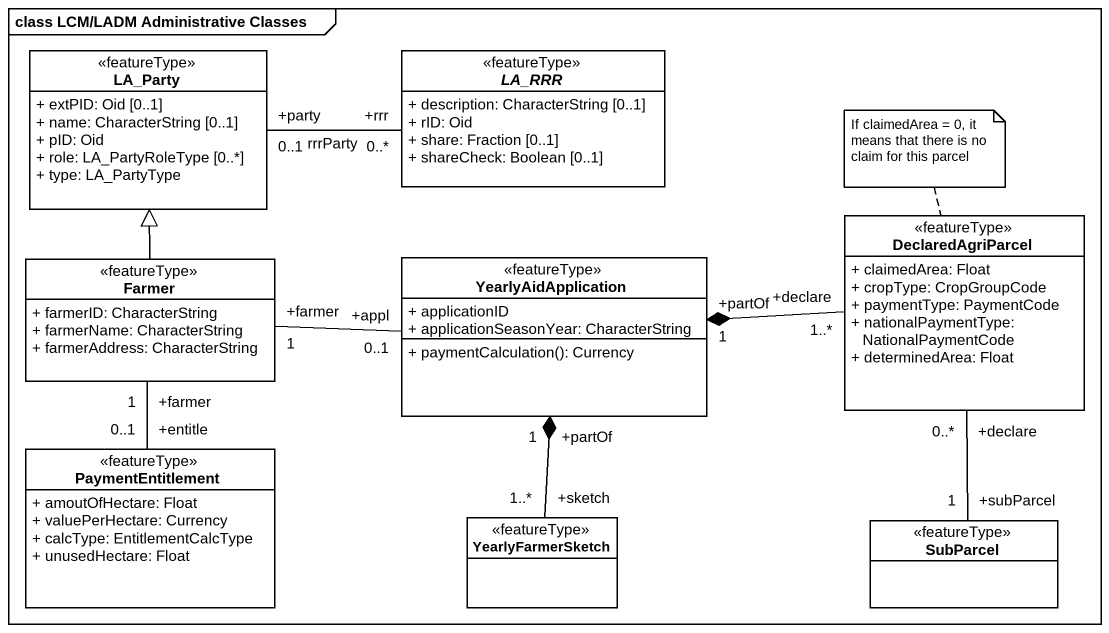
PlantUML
@startuml
mainframe class LCM/LADM Administrative Classes
hide circle
hide empty members
skinparam classAttributeIconSize 0
class LA_Party <<featureType>> #FFFFFF {
  + extPID: Oid [0..1]
  + name: CharacterString [0..1]
  + pID: Oid
  + role: LA_PartyRoleType [0..*]
  + type: LA_PartyType
}
abstract class LA_RRR <<featureType>> #FFFFFF {
  + description: CharacterString [0..1]
  + rID: Oid
  + share: Fraction [0..1]
  + shareCheck: Boolean [0..1]
}
class Farmer <<featureType>> #FFFFFF {
  + farmerID: CharacterString
  + farmerName: CharacterString
  + farmerAddress: CharacterString
}
class YearlyAidApplication <<featureType>> #FFFFFF {
  + applicationID
  + applicationSeasonYear: CharacterString
  + paymentCalculation(): Currency
}
class DeclaredAgriParcel <<featureType>> #FFFFFF {
  + claimedArea: Float
  + cropType: CropGroupCode
  + paymentType: PaymentCode
  + nationalPaymentType: NationalPaymentCode
  + determinedArea: Float
}
class PaymentEntitlement <<featureType>> #FFFFFF {
  + amoutOfHectare: Float
  + valuePerHectare: Currency
  + calcType: EntitlementCalcType
  + unusedHectare: Float
}
class YearlyFarmerSketch <<featureType>> #FFFFFF
class SubParcel <<featureType>> #FFFFFF
LA_Party "+party\n0..1" -right- "+rrr\n0..*" LA_RRR : rrrParty
Farmer -up-|> LA_Party
Farmer "+farmer\n1" -right- "+appl\n0..1" YearlyAidApplication
Farmer "+farmer\n1" -- "+entitle\n0..1" PaymentEntitlement
DeclaredAgriParcel "+declare\n1..*" -left-* "+partOf\n1" YearlyAidApplication
YearlyFarmerSketch "+sketch\n1..*" -up-* "+partOf\n1" YearlyAidApplication
SubParcel "+subParcel\n1" -up- "+declare\n0..*" DeclaredAgriParcel
note top of DeclaredAgriParcel : If claimedArea = 0, it means that there is no claim for this parcel
@enduml
